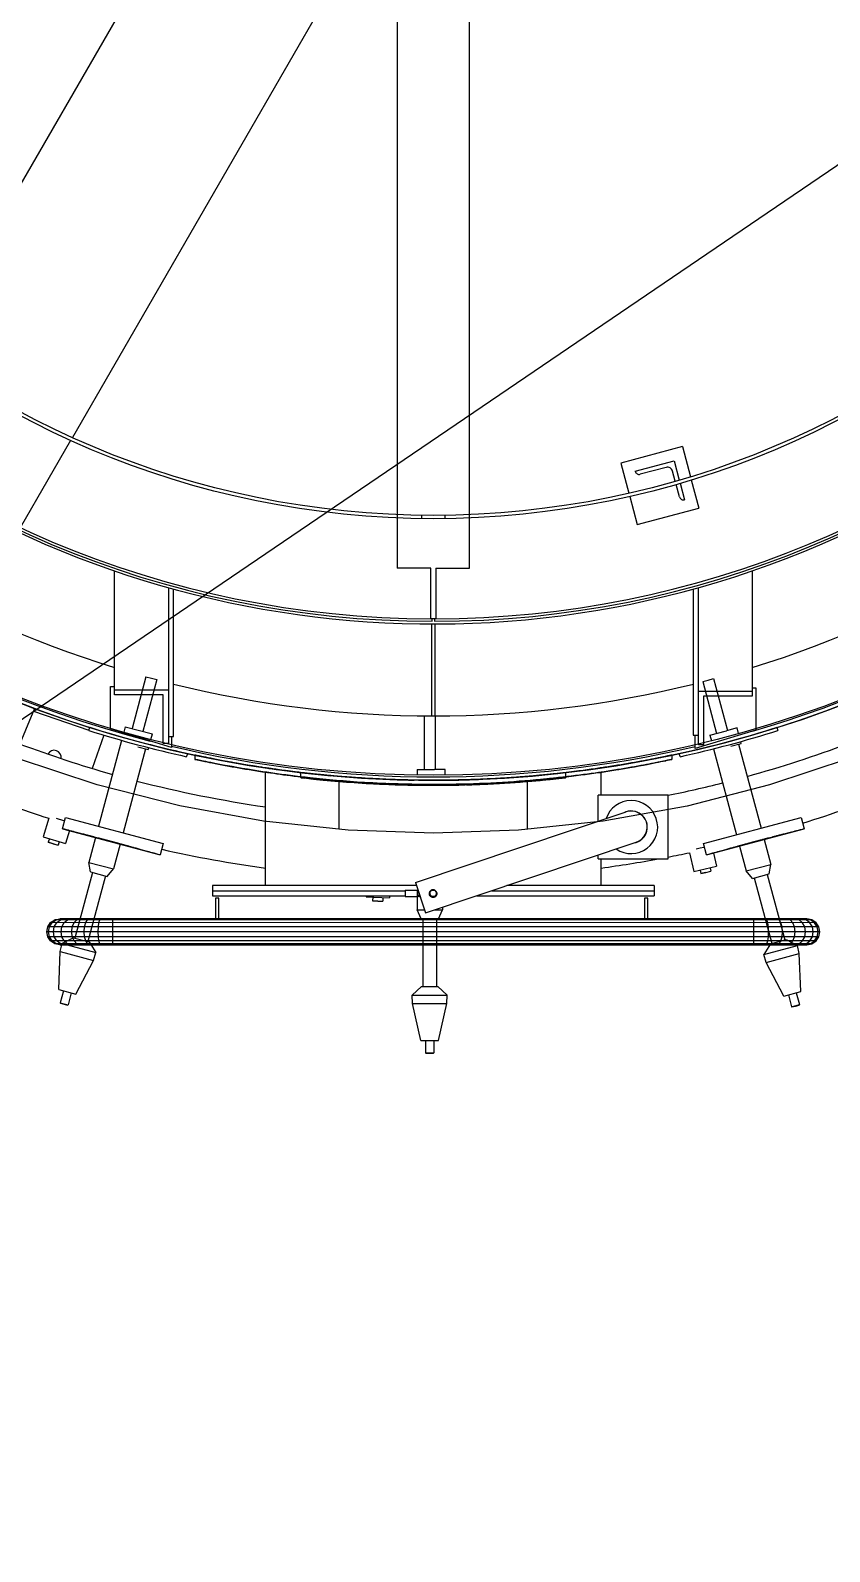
# Model space of a CAD drawing. Header units: metres. Extents: x 0 to 63075, y 0 to 44550.
# Drawn here: x 53977.7 to 54203.9, y 38477.8 to 38908.8 of the extents above; entities that cross this region are included whole.
import ezdxf

# ---------------------------------------------------------------- set-up
doc = ezdxf.new("R2010")
doc.units = ezdxf.units.M
doc.header["$LTSCALE"] = 75
for name, color, linetype in [('GSB', 7, 'Continuous'), ('ML6', 1, 'Continuous'), ('SDM', 7, 'Continuous'), ('SL1', 8, 'Continuous')]:
    doc.layers.add(name, color=color, linetype=linetype)
doc.styles.add('ROMANS', font='ROMANS.SHX')
doc.dimstyles.new('75___1-75', dxfattribs={"dimscale": 75, "dimtxt": 2.5, "dimasz": 2, "dimexe": 1.5, "dimexo": 1, "dimgap": 0.5, "dimtad": 1, "dimdec": 0, "dimzin": 12, "dimtxsty": 'ROMANS', "dimcen": 0, "dimclrd": 256, "dimclre": 256, "dimclrt": 3, "dimazin": 3, "dimtfac": 1, "dimtdec": 0, "dimtmove": 0, "dimatfit": 0, "dimfxl": 1, "dimlwd": -1, "dimlwe": -1, "dimarcsym": 0})

# ---------------------------------------------------------------- blocks, each defined once
blk = doc.blocks.new('A$C6bae614f')
at = {"layer": 'SL1'}
for p, q in [((374301.8, 34362.1), (374301.8, 32904.2)), ((374438.3, 32904.2), (374438.3, 34362.1)), ((373998.9, 34335.2), (373408.8, 33313.2)), ((374279.3, 34173.3), (373689.2, 33151.3)), ((373686, 33145.7), (373443, 32724.9)), ((374839.5, 33133.9), (374723.6, 33102.9)), ((374839.5, 33133.9), (374854.7, 33077)), ((374723.6, 33102.9), (374738.8, 33046)), ((374750.4, 33087.4), (374824, 33107.1)), ((374824, 33107.1), (374833.8, 33070.7)), ((374808.7, 33094.7), (374760.2, 33081.7)), ((374826.1, 33068.5), (374820.9, 33087.7)), ((374856.4, 33070.9), (374870.6, 33018)), ((374833.9, 33039.2), (374827.7, 33062.4)), ((374835.4, 33064.6), (374843.7, 33033.5)), ((374740.5, 33039.8), (374754.6, 32987)), ((374754.6, 32987), (374870.6, 33018)), ((374347.5, 33004.4), (374347.5, 32998)), ((374392.5, 32998), (374392.5, 33004.4)), ((373768.7, 32665.6), (373768.7, 32899.4)), ((374365.3, 32904.2), (374301.8, 32904.2)), ((374365.3, 32809), (374365.3, 32904.2)), ((374374.8, 32904.2), (374438.3, 32904.2)), ((374374.8, 32904.2), (374374.8, 32809)), ((374971.4, 32899.4), (374971.3, 32663.1)), ((373870.3, 32867.8), (373870.3, 32573.5)), ((373879.8, 32587), (373879.8, 32865.2)), ((374860.2, 32865.2), (374860.2, 32589.2)), ((374869.7, 32571), (374869.8, 32867.8)), ((374374.8, 32809), (374365.3, 32809)), ((374366.8, 32799.2), (374366.8, 32625.7)), ((374367.6, 32804.2), (374367.6, 32809)), ((374372.4, 32809), (374372.4, 32804.2)), ((374373.2, 32625.7), (374373.2, 32799.2)), ((373828.1, 32699.7), (373801.9, 32601.9)), ((373828.1, 32699.7), (373838.4, 32697)), ((373838.4, 32697), (373848.6, 32694.2)), ((373761.3, 32601.1), (373761.3, 32681.1)), ((373761.3, 32681.1), (373768.7, 32681.1)), ((373768.7, 32675.1), (373870.3, 32675.1)), ((373848.6, 32694.2), (373822.4, 32596.4)), ((374869.7, 32672.6), (374971.3, 32672.6)), ((374878, 32690.6), (374888.3, 32693.4)), ((374878, 32690.6), (374904.2, 32592.7)), ((374888.3, 32693.4), (374898.5, 32696.1)), ((374898.5, 32696.1), (374924.7, 32598.2)), ((374971.3, 32678.9), (374978.4, 32678.9)), ((374978.4, 32678.9), (374978.4, 32598.9)), ((373567.6, 32517.9), (373618.2, 32640)), ((373860.7, 32665.6), (373768.7, 32665.6)), ((373860.7, 32573.5), (373860.7, 32665.6)), ((374879.3, 32663.1), (374879.3, 32571)), ((374971.3, 32663.1), (374879.3, 32663.1)), ((373615.9, 32634.5), (373720.6, 32598.9)), ((374352.5, 32626.1), (374373.7, 32626.1)), ((374352.5, 32626.1), (374352.5, 32524.7)), ((374373.7, 32626.1), (374373.7, 32524.7)), ((373720.3, 32598.2), (373722, 32604.2)), ((373748.3, 32589.5), (373726.9, 32526.5)), ((373748.2, 32589.6), (373748.3, 32589.5)), ((373876.3, 32566.1), (373761.3, 32601.1)), ((373789.1, 32605.3), (373786.3, 32594.9)), ((373789.1, 32605.3), (373840.3, 32591.6)), ((373837.5, 32581), (373840.3, 32591.6)), ((373870.3, 32587), (373879.8, 32587)), ((373876.3, 32587), (373876.3, 32566.1)), ((374860.2, 32589.2), (374869.7, 32589.2)), ((374978.4, 32598.9), (374863.4, 32563.9)), ((374863.4, 32563.9), (374863.4, 32589.2)), ((374891.4, 32589.3), (374923.1, 32597.8)), ((374891.4, 32589.3), (374894.2, 32578.9)), ((374942.7, 32603), (374923.1, 32597.8)), ((374945.5, 32592.5), (374942.7, 32603)), ((374947.9, 32583.3), (374947.9, 32583.4)), ((375018, 32604.2), (375019.7, 32598.1)), ((373782.2, 32579.6), (373738.8, 32417.4)), ((373827.3, 32563.5), (373784.9, 32405.1)), ((373812.9, 32567.3), (373832.4, 32562.1)), ((373832.4, 32562.1), (373833.4, 32565.8)), ((373835.1, 32571.9), (373835.1, 32571.9)), ((373870.3, 32573.5), (373860.7, 32573.5)), ((373906.2, 32554.9), (373904.6, 32548.8)), ((374835.4, 32548.8), (374833.8, 32554.8)), ((374879.3, 32571), (374869.7, 32571)), ((374898.3, 32563.6), (374941.7, 32401.4)), ((374931, 32568.3), (374950.5, 32573.6)), ((374945.4, 32572.2), (374987.9, 32413.8)), ((374950.5, 32573.6), (374949.6, 32577.3)), ((373736.1, 32495.4), (373583.7, 32546.1)), ((373920, 32551.9), (373919.9, 32551.9)), ((373920, 32551.9), (373920, 32543.7)), ((374045, 32529), (374045, 32528.9)), ((374339.2, 32524.7), (374372, 32524.7)), ((374339.2, 32524.7), (374339.2, 32514)), ((374392.3, 32524.7), (374372, 32524.7)), ((374392.3, 32513.9), (374392.3, 32524.7)), ((374677, 32526.3), (374677, 32526.3)), ((374686.5, 32527.7), (374686.5, 32527.7)), ((374695, 32528.9), (374695, 32528.9)), ((374819.9, 32543.6), (374820, 32543.7)), ((374820, 32551.8), (374820, 32543.7)), ((375156.3, 32546.1), (375003.9, 32495.4)), ((373891.7, 32455.7), (373736.1, 32495.4)), ((374053.5, 32305.4), (374053.5, 32519.6)), ((374120, 32509.3), (374120, 32518.8)), ((374126.9, 32518), (374124.8, 32518.3)), ((374192.2, 32511.6), (374192.2, 32511.6)), ((374192.2, 32411.8), (374192.2, 32502.1)), ((374370.3, 32504.2), (374369.4, 32504.2)), ((374432.6, 32505.1), (374429.6, 32505.1)), ((374547.8, 32411.8), (374547.8, 32502.1)), ((374563.5, 32503.4), (374564.6, 32503.5)), ((374571, 32504.1), (374571.3, 32504.1)), ((374575.9, 32514.1), (374575.9, 32514.1)), ((374575.9, 32504.6), (374575.9, 32504.6)), ((374620, 32509.3), (374620, 32518.8)), ((374620, 32509.2), (374620, 32509.3)), ((374686.5, 32475.9), (374686.5, 32519.6)), ((375003.9, 32495.4), (374848.3, 32455.6)), ((374812.7, 32475.9), (374680.7, 32475.9)), ((374680.7, 32426.8), (374680.7, 32475.9)), ((374812.7, 32355.9), (374812.7, 32475.9)), ((374049.8, 32427.2), (373891.7, 32455.7)), ((374336.2, 32311.2), (374733.4, 32444.5)), ((374848.3, 32455.6), (374690.2, 32427.1)), ((373644.7, 32432.5), (373634.1, 32397.7)), ((373673.3, 32427.5), (373659.3, 32431.8)), ((373670.6, 32412.7), (373676.4, 32434.1)), ((373670.6, 32412.7), (373854.9, 32363.3)), ((373683.6, 32409.2), (373676.2, 32384.8)), ((373676.4, 32434.1), (373860.6, 32384.8)), ((374209.5, 32410), (374049.8, 32427.2)), ((374370, 32404.2), (374209.5, 32410)), ((374530.5, 32410), (374370, 32404.2)), ((374690.2, 32427.1), (374530.5, 32410)), ((374879.4, 32384.7), (375063.6, 32434.1)), ((374885.1, 32363.3), (375069.4, 32412.6)), ((375063.6, 32434.1), (375069.4, 32412.6)), ((373634.1, 32397.7), (373676.2, 32384.8)), ((373645.9, 32394.1), (373643.9, 32387.4)), ((373643.9, 32387.4), (373662.4, 32381.7)), ((373653.1, 32384.5), (373643.9, 32387.4)), ((373653.1, 32384.5), (373662.4, 32381.7)), ((373664.4, 32388.4), (373662.4, 32381.7)), ((373733, 32396), (373720.5, 32349.2)), ((373779.1, 32383.6), (373766.6, 32336.9)), ((373860.6, 32384.8), (373854.9, 32363.3)), ((374355.4, 32254), (374752.6, 32387.3)), ((374885.1, 32363.3), (374879.4, 32384.7)), ((374993.6, 32392.3), (375006.1, 32345.6)), ((374680.7, 32355.9), (374680.7, 32363.2)), ((374680.7, 32355.9), (374812.7, 32355.9)), ((374686.5, 32305.4), (374686.5, 32355.9)), ((374852.8, 32367.5), (374861, 32332)), ((374873.4, 32375.9), (374865.8, 32374.2)), ((374880, 32377.5), (374873.4, 32375.9)), ((374898.1, 32366.8), (374903.9, 32341.9)), ((374947.5, 32380), (374960, 32333.3)), ((373727, 32330.3), (373693.8, 32206.5)), ((373751.5, 32323.7), (373718.3, 32199.9)), ((373720.5, 32349.2), (373766.6, 32336.9)), ((373723.5, 32331.2), (373720.5, 32349.2)), ((373723.5, 32331.2), (373755, 32322.8)), ((373755, 32322.8), (373766.6, 32336.9)), ((374861, 32332), (374903.9, 32341.9)), ((374873, 32334.8), (374874.6, 32328)), ((374874.6, 32328), (374884, 32330.2)), ((374884, 32330.1), (374874.6, 32328)), ((374884, 32330.2), (374893.4, 32332.4)), ((374884, 32330.1), (374893.4, 32332.4)), ((374891.9, 32339.2), (374893.4, 32332.4)), ((374960, 32333.3), (375006.1, 32345.6)), ((374971.6, 32319.1), (374960, 32333.3)), ((374971.6, 32319.1), (375003.1, 32327.6)), ((374999.7, 32326.6), (375032.8, 32202.9)), ((375003.1, 32327.6), (375006.1, 32345.6)), ((374338.1, 32305.4), (373953.5, 32305.4)), ((373953.5, 32305.4), (373953.5, 32286.4)), ((373953.5, 32295.9), (374317.1, 32295.9)), ((374317.1, 32297.1), (374317.1, 32284.6)), ((374317.1, 32297.1), (374340.9, 32297.1)), ((374336.2, 32311.2), (374355.4, 32254)), ((374480.2, 32295.9), (374786.5, 32295.9)), ((374786.5, 32305.4), (374508.6, 32305.4)), ((374786.5, 32305.4), (374786.5, 32286.4)), ((374975.1, 32320.1), (375008.3, 32196.3)), ((373953.5, 32286.4), (374317.1, 32286.4)), ((373959.2, 32281.8), (373959.2, 32242.7)), ((373965.5, 32281.8), (373959.2, 32281.8)), ((373965.5, 32242.7), (373965.5, 32281.8)), ((374243.3, 32286.4), (374243.2, 32284.1)), ((374243.2, 32284.1), (374287.2, 32282.6)), ((374255.6, 32283.7), (374255.3, 32276.7)), ((374255.3, 32276.7), (374274.6, 32276)), ((374265, 32276.3), (374255.3, 32276.7)), ((374265, 32276.3), (374274.6, 32276)), ((374274.9, 32283), (374274.6, 32276)), ((374287.3, 32286.4), (374287.2, 32282.6)), ((374317.1, 32284.6), (374339.8, 32284.6)), ((374339.2, 32284.6), (374339.2, 32259.6)), ((374339.9, 32290.9), (374339.3, 32290.9)), ((374344.3, 32284.6), (374339.8, 32284.6)), ((374344.3, 32284.6), (374345.1, 32284.6)), ((374363.6, 32290.9), (374362.5, 32290.9)), ((374363.6, 32290.9), (374363.6, 32286.7)), ((374376.5, 32290.9), (374376.1, 32290.9)), ((374376.1, 32288.3), (374376.1, 32290.9)), ((374451.8, 32286.4), (374786.5, 32286.4)), ((374768.1, 32281.8), (374768.1, 32242.7)), ((374774.5, 32281.8), (374768.1, 32281.8)), ((374774.5, 32242.7), (374774.5, 32281.8)), ((373648.3, 32235.6), (373656.2, 32240.9)), ((373651.2, 32235.6), (373658.9, 32240.9)), ((373656.2, 32240.9), (373665.5, 32242.7)), ((375083.8, 32240.8), (373656.2, 32240.9)), ((373658.9, 32240.9), (373668, 32242.7)), ((373659.9, 32235.6), (373667, 32240.9)), ((375074.5, 32242.7), (373665.5, 32242.7)), ((373667, 32240.9), (373675.4, 32242.7)), ((373673.9, 32235.6), (373680, 32240.9)), ((373680, 32240.9), (373687.3, 32242.7)), ((373692.4, 32235.6), (373697.4, 32240.9)), ((373697.4, 32240.9), (373703.2, 32242.7)), ((373714.6, 32235.6), (373718.1, 32240.9)), ((373718.1, 32240.9), (373722.1, 32242.7)), ((373739.4, 32235.6), (373741.2, 32240.9)), ((373741.2, 32240.9), (373743.3, 32242.7)), ((373743.3, 32242.7), (373745.3, 32240.9)), ((373765.5, 32193.9), (373765.5, 32242.7)), ((374339.2, 32259.6), (374353.5, 32259.6)), ((374346.8, 32243), (374339.2, 32259.6)), ((374346.8, 32243), (374379.4, 32243)), ((374350.4, 32243), (374350.4, 32114.9)), ((374372.2, 32259.6), (374387, 32259.6)), ((374375.8, 32243), (374375.8, 32114.9)), ((374379.4, 32243), (374387, 32259.6)), ((374387, 32264.6), (374387, 32259.6)), ((374974.5, 32240.8), (374974.5, 32242.7)), ((374974.5, 32235.5), (374974.5, 32240.8)), ((374998.8, 32240.8), (374996.7, 32242.7)), ((375000.6, 32235.5), (374998.8, 32240.8)), ((375021.9, 32240.8), (375017.9, 32242.7)), ((375025.3, 32235.5), (375021.9, 32240.8)), ((375042.6, 32240.8), (375036.8, 32242.7)), ((375047.6, 32235.5), (375042.6, 32240.8)), ((375059.9, 32240.8), (375052.6, 32242.7)), ((375066.1, 32235.5), (375059.9, 32240.8)), ((375073, 32240.8), (375064.6, 32242.7)), ((375081.1, 32240.8), (375072, 32242.7)), ((375080.1, 32235.5), (375073, 32240.8)), ((375083.8, 32240.8), (375074.5, 32242.7)), ((375088.8, 32235.5), (375081.1, 32240.8)), ((375091.7, 32235.5), (375083.8, 32240.8)), ((373641.1, 32218.3), (373643, 32227.7)), ((373643, 32209), (373641.1, 32218.3)), ((375098.9, 32218.3), (373641.1, 32218.3)), ((373643, 32227.7), (373648.3, 32235.6)), ((375097, 32227.6), (373643, 32227.7)), ((373648.3, 32201.1), (373643, 32209)), ((375097, 32208.9), (373643, 32209)), ((373644.2, 32218.3), (373646.1, 32227.7)), ((373646.1, 32209), (373644.2, 32218.3)), ((373646.1, 32227.7), (373651.2, 32235.6)), ((373651.2, 32201.1), (373646.1, 32209)), ((375091.7, 32235.5), (373648.3, 32235.6)), ((373653.4, 32218.3), (373655.1, 32227.7)), ((373655.1, 32209), (373653.4, 32218.3)), ((373655.1, 32227.7), (373659.9, 32235.6)), ((373659.9, 32201.1), (373655.1, 32209)), ((373668.3, 32218.3), (373669.7, 32227.7)), ((373669.7, 32209), (373668.3, 32218.3)), ((373669.7, 32227.7), (373673.9, 32235.6)), ((373673.9, 32201.1), (373669.7, 32209)), ((373688, 32218.3), (373689.1, 32227.7)), ((373689.1, 32209), (373688, 32218.3)), ((373689.1, 32227.7), (373692.4, 32235.6)), ((373692.4, 32201.1), (373689.1, 32209)), ((373711.5, 32218.3), (373712.4, 32227.7)), ((373712.4, 32209), (373711.5, 32218.3)), ((373712.4, 32227.7), (373714.6, 32235.6)), ((373714.6, 32201.1), (373712.4, 32209)), ((373737.8, 32218.3), (373738.3, 32227.7)), ((373738.3, 32209), (373737.8, 32218.3)), ((373738.3, 32227.7), (373739.4, 32235.6)), ((373739.4, 32201.1), (373738.3, 32209)), ((374974.5, 32227.6), (374974.5, 32235.5)), ((374974.5, 32193.9), (374974.5, 32227.6)), ((375001.7, 32227.6), (375000.6, 32235.5)), ((375000.6, 32201), (375001.7, 32208.9)), ((375002.1, 32218.3), (375001.7, 32227.6)), ((375001.7, 32208.9), (375002.1, 32218.3)), ((375027.6, 32227.6), (375025.3, 32235.5)), ((375025.3, 32201), (375027.6, 32208.9)), ((375028.4, 32218.3), (375027.6, 32227.6)), ((375027.6, 32208.9), (375028.4, 32218.3)), ((375050.9, 32227.6), (375047.6, 32235.5)), ((375047.6, 32201), (375050.9, 32208.9)), ((375052, 32218.3), (375050.9, 32227.6)), ((375050.9, 32208.9), (375052, 32218.3)), ((375070.3, 32227.6), (375066.1, 32235.5)), ((375066.1, 32201), (375070.3, 32208.9)), ((375071.7, 32218.3), (375070.3, 32227.6)), ((375070.3, 32208.9), (375071.7, 32218.3)), ((375084.9, 32227.6), (375080.1, 32235.5)), ((375080.1, 32201), (375084.9, 32208.9)), ((375086.5, 32218.3), (375084.9, 32227.6)), ((375084.9, 32208.9), (375086.5, 32218.3)), ((375093.9, 32227.6), (375088.8, 32235.5)), ((375088.8, 32201), (375093.9, 32208.9)), ((375097, 32227.6), (375091.7, 32235.5)), ((375091.7, 32201), (375097, 32208.9)), ((375095.7, 32218.3), (375093.9, 32227.6)), ((375093.9, 32208.9), (375095.7, 32218.3)), ((375098.9, 32218.3), (375097, 32227.6)), ((375097, 32208.9), (375098.9, 32218.3)), ((373656.2, 32195.8), (373648.3, 32201.1)), ((375091.7, 32201), (373648.3, 32201.1)), ((373658.9, 32195.8), (373651.2, 32201.1)), ((373665.5, 32193.9), (373656.2, 32195.8)), ((375083.8, 32195.7), (373656.2, 32195.8)), ((373668, 32193.9), (373658.9, 32195.8)), ((373667, 32195.8), (373659.9, 32201.1)), ((373663.5, 32109.3), (373666.5, 32180.9)), ((373665.5, 32193.9), (375074.5, 32193.9)), ((373666.5, 32180.9), (373670.3, 32196.3)), ((373666.5, 32180.9), (373729.2, 32164.1)), ((373675.4, 32193.9), (373667, 32195.8)), ((373691.1, 32207.2), (373670.3, 32196.3)), ((373670.3, 32196.3), (373733.6, 32179.3)), ((373680, 32195.8), (373673.9, 32201.1)), ((373687.3, 32193.9), (373680, 32195.8)), ((373691.1, 32207.2), (373721.1, 32199.2)), ((373697.4, 32195.8), (373692.4, 32201.1)), ((373703.2, 32193.9), (373697.4, 32195.8)), ((373718.1, 32195.8), (373714.6, 32201.1)), ((373722.1, 32193.9), (373718.1, 32195.8)), ((373721.1, 32199.2), (373733.6, 32179.3)), ((373741.2, 32195.8), (373739.4, 32201.1)), ((373743.3, 32193.9), (373741.2, 32195.8)), ((375005.5, 32195.6), (374993, 32175.7)), ((374993, 32175.7), (375056.4, 32192.7)), ((374996.7, 32193.9), (374998.8, 32195.7)), ((374998.8, 32195.7), (375000.6, 32201)), ((375005.5, 32195.6), (375035.6, 32203.6)), ((375017.8, 32193.9), (375021.9, 32195.7)), ((375021.9, 32195.7), (375025.3, 32201)), ((375035.6, 32203.6), (375056.4, 32192.7)), ((375036.8, 32193.9), (375042.6, 32195.7)), ((375042.6, 32195.7), (375047.6, 32201)), ((375052.6, 32193.9), (375059.9, 32195.7)), ((375060.1, 32177.3), (375056.4, 32192.7)), ((375059.9, 32195.7), (375066.1, 32201)), ((375064.6, 32193.9), (375073, 32195.7)), ((375072, 32193.9), (375081.1, 32195.7)), ((375073, 32195.7), (375080.1, 32201)), ((375074.5, 32193.9), (375083.8, 32195.7)), ((375081.1, 32195.7), (375088.8, 32201)), ((375083.8, 32195.7), (375091.7, 32201)), ((373696, 32100.6), (373729.2, 32164.1)), ((373729.2, 32164.1), (373733.6, 32179.3)), ((374997.4, 32160.5), (374993, 32175.7)), ((374997.4, 32160.5), (375060.1, 32177.3)), ((375030.6, 32097), (374997.4, 32160.5)), ((375063.1, 32105.7), (375060.1, 32177.3)), ((373663.5, 32109.3), (373696, 32100.6)), ((373672.3, 32107), (373666.1, 32084.5)), ((373687.2, 32103), (373681.3, 32080.4)), ((374347.5, 32114.9), (374330.3, 32098.9)), ((374330.3, 32098.9), (374395.9, 32098.9)), ((374330.6, 32083.1), (374330.3, 32098.9)), ((374347.5, 32114.9), (374378.6, 32114.9)), ((374378.6, 32114.9), (374395.9, 32098.9)), ((374395.5, 32083.1), (374395.9, 32098.9)), ((375030.6, 32097), (375063.1, 32105.7)), ((375039.4, 32099.4), (375045.3, 32076.8)), ((375054.3, 32103.4), (375060.5, 32080.9)), ((373666.1, 32084.5), (373681.3, 32080.4)), ((373666.8, 32083.7), (373666.1, 32084.5)), ((373666.8, 32083.7), (373680.3, 32080.1)), ((373680.3, 32080.1), (373681.3, 32080.4)), ((374330.6, 32083.1), (374395.5, 32083.1)), ((374346.3, 32013.2), (374330.6, 32083.1)), ((374379.9, 32013.2), (374395.5, 32083.1)), ((375045.3, 32076.8), (375060.5, 32080.9)), ((375046.3, 32076.4), (375045.3, 32076.8)), ((375046.3, 32076.4), (375053.1, 32078.2)), ((375053.1, 32078.2), (375059.8, 32080)), ((375059.8, 32080), (375060.5, 32080.9)), ((374346.3, 32013.2), (374379.9, 32013.2)), ((374355.3, 32013.2), (374355.2, 31989.9)), ((374370.8, 32013.2), (374370.9, 31989.9)), ((374355.2, 31989.9), (374370.9, 31989.9)), ((374356.1, 31989.2), (374355.2, 31989.9)), ((374356.1, 31989.2), (374370, 31989.2)), ((374370, 31989.2), (374370.9, 31989.9))]:
    blk.add_line(p, q, dxfattribs=at)
for centre, radius in [((374370.1, 34654.2), 2150), ((374370.1, 34654.2), 2140.5), ((374370.1, 34654.2), 1656.3), ((374370.1, 34654.2), 1650), ((374369.8, 32290.9), 6.25)]:
    blk.add_circle(centre, radius, dxfattribs=at)
for centre, radius, start, end in [((374370.1, 34654.2), 1855, 159.76, 358.2327), ((374370.1, 34654.2), 1850, 180.0718, 269.9244), ((374370.1, 34654.2), 1845.2, 180.072, 269.9242), ((374370.1, 34654.2), 2150, 181.1828, 357.3322), ((374370.1, 34654.2), 2143.5, 181.1864, 255.5738), ((374370.1, 34654.2), 1845.2, 270.072, 358.2233), ((374370.1, 34654.2), 1850, 270.0718, 358.2279), ((374370.1, 34654.2), 2143.5, 286.3021, 345.1114), ((374370.1, 34654.2), 2028.5, 197.5242, 252.754), ((374370.1, 34654.2), 2028.5, 287.2423, 342.472), ((374758.1, 33089.5), 8, 194.9981, 284.9981), ((374811.3, 33085.1), 10, 14.9981, 104.9981), ((374841.7, 33041.2), 8, 194.9981, 284.9981), ((374370.1, 34654.2), 2028.5, 256.0134, 283.9828), ((374370.1, 34654.2), 2222.8, 285.4353, 295.7588), ((374370.1, 34654.2), 2156.3, 252.4629, 257.5334), ((374370.1, 34654.2), 2150, 252.4554, 257.5408), ((374370.1, 34654.2), 2150, 282.4554, 287.5408), ((374370.1, 34654.2), 2156.3, 282.4629, 287.5334), ((374370.1, 34654.2), 2222.8, 249.4626, 254.2043), ((373654.8, 32547.3), 13.5, 350.5801, 151.9161), ((374370.1, 34654.2), 2143.5, 256.6809, 283.3057), ((374370.1, 34654.2), 2337.1, 287.3367, 295.9664), ((374207.4, 33875.4), 1354.3, 257.7491, 258.1189), ((374340.9, 34458.7), 1952.3, 261.6479, 261.8075), ((374370.1, 34654.2), 2222.8, 255.4353, 261.8123), ((374365.7, 34610.3), 2105.9, 263.5733, 264.8459), ((374378.4, 34747.3), 2252.9, 264.8599, 265.2604), ((374362.5, 34564.6), 2069.5, 264.8441, 265.2808), ((374365.3, 34576.2), 2071.8, 266.225, 266.6726), ((374370.3, 34663.2), 2159, 267.8948, 269.0315), ((374369.2, 34659), 2154.8, 271.6746, 271.9955), ((374370.8, 34640.1), 2145.4, 271.6497, 272.7166), ((374374.7, 34607.4), 2112.4, 275.1275, 276.4682), ((374366.5, 34688.1), 2193.5, 275.477, 276.4421), ((374359, 34751.6), 2248, 276.1433, 276.6667), ((374370.1, 34654.2), 2222.8, 281.4821, 284.2043), ((374370.1, 34654.2), 2337.1, 248.1208, 251.9195), ((374743, 32415.9), 50, 235.6498, 161.4509), ((374743, 32415.9), 30.5, 279.9872, 117.1134), ((374743, 32415.9), 30.2, 288.5503, 108.5503), ((374370.1, 34654.2), 2337.1, 257.3367, 262.2151), ((374370.1, 34654.2), 2337.1, 277.7811, 280.453), ((374370.1, 34654.2), 2337.1, 280.9176, 281.9195), ((374369.5, 32290.5), 7.07, 86.4501, 108.4989)]:
    blk.add_arc(centre, radius, start, end, dxfattribs=at)
for centre, major_axis, ratio, start_param, end_param in [((374339.8, 32290.9), (0, 6.25), 0.086824, 0, 1.570796), ((374344.3, 32290.9), (0, -6.25), 0.704416, 3.870248, 4.712389), ((374369.8, 32297.1), (-6.25, 0), 0.302029, 0.676906, 0.864629), ((374369.8, 32297.1), (-6.25, 0), 0.302029, 2.276963, 2.334974), ((374339.8, 32290.9), (0, 6.25), 0.086824, 1.570796, 3.141593), ((374344.3, 32290.9), (0, -6.25), 0.704416, 4.712389, 6.283185)]:
    blk.add_ellipse(centre, major_axis=major_axis, ratio=ratio, start_param=start_param, end_param=end_param, dxfattribs=at)
for points, knots in [([(374820, 32543.7), (374820.6, 32543.9), (374808.8, 32541.2), (374785.8, 32536.6), (374774.2, 32534.4), (374759.9, 32531.7), (374743.4, 32528.8), (374726.9, 32525.9), (374708.1, 32522.8), (374688.3, 32519.8), (374653.5, 32514.6), (374610.4, 32509.1), (374563, 32504.9), (374536, 32502.4), (374507.5, 32500.4), (374478.5, 32498.9), (374449.6, 32497.5), (374420.2, 32496.6), (374391.6, 32496.3), (374384.5, 32496.2), (374377.4, 32496.2), (374370.3, 32496.2), (374327.4, 32496.2), (374282.8, 32497.5), (374239.9, 32500.1), (374204, 32502.3), (374169.3, 32505.4), (374137.5, 32508.8), (374112, 32511.6), (374088.4, 32514.6), (374067.3, 32517.6), (374062, 32518.3), (374056.9, 32519.1), (374051.9, 32519.8), (374021.7, 32524.3), (373994.7, 32529.1), (373973.5, 32533), (373955.8, 32536.3), (373942.2, 32539.1), (373933.2, 32540.9), (373926, 32542.4), (373921.9, 32543.3), (373920.4, 32543.6), (373920.1, 32543.7), (373919.9, 32543.7), (373919.9, 32543.7), (373919.8, 32543.8), (373922.6, 32543.1), (373928.5, 32541.9)], [0, 0, 0, 0, 170.05271, 170.05271, 170.05271, 255.079064, 255.079064, 255.079064, 340.105419, 340.105419, 340.105419, 488.891654, 488.891654, 488.891654, 573.912359, 573.912359, 573.912359, 658.933065, 658.933065, 658.933065, 680.188241, 680.188241, 680.188241, 807.719299, 807.719299, 807.719299, 913.995181, 913.995181, 913.995181, 999.015887, 999.015887, 999.015887, 1020.271063, 1020.271063, 1020.271063, 1147.810595, 1147.810595, 1147.810595, 1254.093539, 1254.093539, 1254.093539, 1339.119894, 1339.119894, 1339.119894, 1360.376482, 1360.376482, 1360.376482, 1446.186735, 1446.186735, 1446.186735, 1446.186735]), ([(373928.6, 32541.9), (373924.2, 32542.8), (373921.5, 32543.4), (373920.4, 32543.6), (373920.1, 32543.7), (373919.9, 32543.7), (373919.9, 32543.7), (373919.8, 32543.8), (373926.1, 32542.4), (373939.1, 32539.7), (373949.9, 32537.5), (373965.4, 32534.4), (373984.6, 32530.9), (374000, 32528.1), (374017.8, 32525.1), (374036.9, 32522.1), (374041.7, 32521.4), (374046.5, 32520.6), (374051.5, 32519.9), (374081.6, 32515.4), (374117.4, 32510.7), (374156.9, 32506.7), (374189.8, 32503.5), (374225.3, 32500.8), (374261.5, 32499), (374290.4, 32497.5), (374319.8, 32496.6), (374348.4, 32496.3), (374355.5, 32496.2), (374362.6, 32496.2), (374369.8, 32496.2), (374412.6, 32496.2), (374457.2, 32497.5), (374500.2, 32500.1), (374536, 32502.3), (374570.7, 32505.3), (374602.5, 32508.8), (374628, 32511.5), (374651.6, 32514.6), (374672.7, 32517.6), (374678, 32518.3), (374683.1, 32519), (374688.1, 32519.8), (374718.3, 32524.3), (374745.3, 32529), (374766.5, 32533), (374784.2, 32536.3), (374797.8, 32539.1), (374806.8, 32540.9), (374814, 32542.4), (374818.1, 32543.3), (374819.5, 32543.6), (374819.8, 32543.6), (374820, 32543.7), (374820, 32543.7)], [-1446.185661, -1446.185661, -1446.185661, -1446.185661, -1381.633071, -1381.633071, -1381.633071, -1360.376482, -1360.376482, -1360.376482, -1232.83695, -1232.83695, -1232.83695, -1126.554007, -1126.554007, -1126.554007, -1041.527652, -1041.527652, -1041.527652, -1020.271063, -1020.271063, -1020.271063, -892.740005, -892.740005, -892.740005, -786.464123, -786.464123, -786.464123, -701.443418, -701.443418, -701.443418, -680.188241, -680.188241, -680.188241, -552.657183, -552.657183, -552.657183, -446.381301, -446.381301, -446.381301, -361.360595, -361.360595, -361.360595, -340.105419, -340.105419, -340.105419, -212.565887, -212.565887, -212.565887, -106.282943, -106.282943, -106.282943, -21.256589, -21.256589, -21.256589, 0, 0, 0, 0]), ([(374820, 32551.8), (374820.6, 32552.1), (374808.8, 32549.3), (374785.8, 32544.8), (374774.2, 32542.5), (374759.9, 32539.8), (374743.4, 32536.9), (374726.9, 32534), (374708.1, 32530.9), (374688.3, 32527.9), (374653.5, 32522.7), (374610.4, 32517.2), (374563, 32512.9), (374536, 32510.4), (374507.5, 32508.4), (374478.5, 32507), (374449.6, 32505.5), (374420.2, 32504.6), (374391.6, 32504.3), (374384.5, 32504.2), (374377.4, 32504.2), (374370.3, 32504.2), (374327.4, 32504.2), (374282.8, 32505.5), (374239.9, 32508.2), (374204, 32510.3), (374169.3, 32513.4), (374137.5, 32516.9), (374112, 32519.6), (374088.4, 32522.7), (374067.3, 32525.7), (374062, 32526.4), (374056.9, 32527.2), (374051.9, 32527.9), (374021.7, 32532.4), (373994.7, 32537.2), (373973.5, 32541.2), (373955.8, 32544.5), (373942.2, 32547.3), (373933.2, 32549.1), (373926, 32550.6), (373921.9, 32551.5), (373920.4, 32551.8), (373920.1, 32551.9), (373919.9, 32551.9), (373919.9, 32551.9), (373919.9, 32551.9), (373919.9, 32551.9), (373919.9, 32551.9)], [-2720.818551, -2720.818551, -2720.818551, -2720.818551, -2550.761656, -2550.761656, -2550.761656, -2465.733209, -2465.733209, -2465.733209, -2380.704761, -2380.704761, -2380.704761, -2231.915015, -2231.915015, -2231.915015, -2146.892303, -2146.892303, -2146.892303, -2061.869592, -2061.869592, -2061.869592, -2040.613914, -2040.613914, -2040.613914, -1913.079846, -1913.079846, -1913.079846, -1806.801456, -1806.801456, -1806.801456, -1721.778744, -1721.778744, -1721.778744, -1700.523066, -1700.523066, -1700.523066, -1572.980395, -1572.980395, -1572.980395, -1466.694835, -1466.694835, -1466.694835, -1381.666388, -1381.666388, -1381.666388, -1360.409276, -1360.409276, -1360.409276, -1360.15998, -1360.15998, -1360.15998, -1360.15998]), ([(374045, 32528.9), (374017.6, 32533.1), (373993.1, 32537.5), (373973.5, 32541.2), (373955.8, 32544.5), (373942.2, 32547.3), (373933.2, 32549.1), (373931.5, 32549.5), (373930, 32549.8), (373928.6, 32550.1)], [1030.091303, 1030.091303, 1030.091303, 1030.091303, 1147.838157, 1147.838157, 1147.838157, 1254.123716, 1254.123716, 1254.123716, 1274.153135, 1274.153135, 1274.153135, 1274.153135]), ([(374044.9, 32529), (374044.6, 32529.1), (374053.1, 32527.7), (374069.7, 32525.3), (374072.3, 32525), (374075, 32524.6), (374078, 32524.2)], [-981.02147, -981.02147, -981.02147, -981.02147, -858.376043, -858.376043, -858.376043, -839.504579, -839.504579, -839.504579, -839.504579]), ([(374695, 32528.9), (374695.4, 32529), (374686.9, 32527.6), (374670.3, 32525.3), (374662, 32524.1), (374651.6, 32522.7), (374639.7, 32521.2), (374627.8, 32519.7), (374614.2, 32518.1), (374599.8, 32516.5), (374578.3, 32514.2), (374552.3, 32511.8), (374523.8, 32509.7), (374504.8, 32508.4), (374484.6, 32507.2), (374463.9, 32506.3), (374443.2, 32505.4), (374422, 32504.8), (374401.1, 32504.5), (374390.6, 32504.3), (374380.2, 32504.2), (374370, 32504.2), (374329, 32504.1), (374285.6, 32505.5), (374245.5, 32507.8), (374225.5, 32509), (374206.3, 32510.4), (374188.6, 32511.9), (374170.9, 32513.4), (374154.6, 32515), (374140.2, 32516.6), (374118.5, 32518.9), (374099, 32521.3), (374083.6, 32523.4), (374073.4, 32524.8), (374065.1, 32526), (374058.8, 32526.9), (374052.6, 32527.8), (374048.5, 32528.4), (374046.5, 32528.7), (374045.5, 32528.9), (374045, 32529), (374044.9, 32529)], [0, 0, 0, 0, 122.62641, 122.62641, 122.62641, 183.939614, 183.939614, 183.939614, 245.252819, 245.252819, 245.252819, 337.220972, 337.220972, 337.220972, 398.533073, 398.533073, 398.533073, 459.845175, 459.845175, 459.845175, 490.501226, 490.501226, 490.501226, 613.12543, 613.12543, 613.12543, 674.437532, 674.437532, 674.437532, 735.749633, 735.749633, 735.749633, 827.71944, 827.71944, 827.71944, 889.032645, 889.032645, 889.032645, 950.34585, 950.34585, 950.34585, 980.983435, 980.983435, 980.983435, 980.983435]), ([(374276.4, 32506.3), (374267.1, 32506.7), (374257.8, 32507.1), (374248.8, 32507.7), (374229.3, 32508.8), (374210.6, 32510.1), (374193.3, 32511.5), (374176.1, 32512.9), (374160.2, 32514.5), (374146.2, 32515.9), (374125, 32518.1), (374106.1, 32520.5), (374091.1, 32522.4), (374081.2, 32523.7), (374073, 32524.9), (374067, 32525.7), (374062.7, 32526.3), (374059.5, 32526.8), (374057.3, 32527.1)], [1524.618638, 1524.618638, 1524.618638, 1524.618638, 1552.301912, 1552.301912, 1552.301912, 1612.005387, 1612.005387, 1612.005387, 1671.708861, 1671.708861, 1671.708861, 1761.26552, 1761.26552, 1761.26552, 1820.969959, 1820.969959, 1820.969959, 1862.663167, 1862.663167, 1862.663167, 1862.663167]), ([(374677.1, 32526.3), (374680.9, 32526.8), (374683.6, 32527.2), (374685.1, 32527.4), (374685.9, 32527.6), (374686.3, 32527.6), (374686.5, 32527.7)], [880.195793, 880.195793, 880.195793, 880.195793, 925.411089, 925.411089, 925.411089, 949.905347, 949.905347, 949.905347, 949.905347]), ([(374686.5, 32519.6), (374717.3, 32524.1), (374744.9, 32529), (374766.5, 32533), (374784.2, 32536.3), (374797.8, 32539.1), (374806.8, 32540.9), (374807.7, 32541.1), (374808.5, 32541.3), (374809.3, 32541.4)], [2378.389264, 2378.389264, 2378.389264, 2378.389264, 2508.187078, 2508.187078, 2508.187078, 2614.470021, 2614.470021, 2614.470021, 2625.021203, 2625.021203, 2625.021203, 2625.021203]), ([(374809.4, 32541.4), (374803.7, 32540.3), (374795.8, 32538.6), (374785.8, 32536.6), (374774.2, 32534.4), (374759.9, 32531.7), (374743.4, 32528.8), (374726.9, 32525.9), (374708.1, 32522.8), (374688.3, 32519.8), (374687.7, 32519.7), (374687.1, 32519.6), (374686.5, 32519.5)], [-2625.012375, -2625.012375, -2625.012375, -2625.012375, -2550.700255, -2550.700255, -2550.700255, -2465.6739, -2465.6739, -2465.6739, -2380.647546, -2380.647546, -2380.647546, -2378.126715, -2378.126715, -2378.126715, -2378.126715]), ([(374695, 32528.9), (374722.4, 32533.1), (374746.9, 32537.5), (374766.5, 32541.1), (374784.2, 32544.4), (374797.8, 32547.2), (374806.8, 32549.1), (374807.7, 32549.3), (374808.6, 32549.4), (374809.4, 32549.6)], [-330.317973, -330.317973, -330.317973, -330.317973, -212.571119, -212.571119, -212.571119, -106.285559, -106.285559, -106.285559, -95.275261, -95.275261, -95.275261, -95.275261]), ([(374110, 32520), (374119.4, 32518.9), (374129.6, 32517.7), (374140.2, 32516.6), (374148.2, 32515.7), (374156.8, 32514.8), (374165.9, 32514)], [-780.957623, -780.957623, -780.957623, -780.957623, -735.749633, -735.749633, -735.749633, -701.637476, -701.637476, -701.637476, -701.637476]), ([(374127.5, 32508.4), (374124.5, 32508.8), (374122.3, 32509), (374121.1, 32509.1), (374120.4, 32509.2), (374120, 32509.3), (374119.9, 32509.3), (374119.7, 32509.3), (374126.2, 32508.5), (374139, 32507.1), (374145.4, 32506.4), (374153.3, 32505.6), (374162.5, 32504.7), (374171.7, 32503.8), (374182.1, 32502.9), (374193.2, 32502), (374209.8, 32500.6), (374229.8, 32499.2), (374251.7, 32498), (374266.4, 32497.2), (374281.9, 32496.5), (374297.8, 32495.9), (374313.7, 32495.4), (374330, 32495.1), (374346.1, 32494.9), (374354.2, 32494.8), (374362.1, 32494.7), (374370, 32494.7), (374401.5, 32494.7), (374434.9, 32495.5), (374465.7, 32496.9), (374481.1, 32497.5), (374495.9, 32498.4), (374509.5, 32499.2), (374523.2, 32500.1), (374535.7, 32501.1), (374546.8, 32502), (374563.5, 32503.3), (374578.5, 32504.8), (374590.3, 32506), (374598.1, 32506.8), (374604.6, 32507.5), (374609.4, 32508), (374614.2, 32508.6), (374617.3, 32508.9), (374618.9, 32509.1), (374619.6, 32509.2), (374620, 32509.3), (374620, 32509.3)], [694.36998, 694.36998, 694.36998, 694.36998, 730.533917, 730.533917, 730.533917, 754.099601, 754.099601, 754.099601, 848.362341, 848.362341, 848.362341, 895.49371, 895.49371, 895.49371, 942.62508, 942.62508, 942.62508, 1013.321701, 1013.321701, 1013.321701, 1060.452781, 1060.452781, 1060.452781, 1107.583862, 1107.583862, 1107.583862, 1131.149402, 1131.149402, 1131.149402, 1225.411563, 1225.411563, 1225.411563, 1272.542644, 1272.542644, 1272.542644, 1319.673724, 1319.673724, 1319.673724, 1390.370779, 1390.370779, 1390.370779, 1437.502148, 1437.502148, 1437.502148, 1484.633518, 1484.633518, 1484.633518, 1508.199203, 1508.199203, 1508.199203, 1508.199203]), ([(374620, 32509.3), (374620.3, 32509.3), (374613.8, 32508.5), (374601, 32507.1), (374594.6, 32506.4), (374586.7, 32505.6), (374577.5, 32504.7), (374568.3, 32503.8), (374557.9, 32502.9), (374546.8, 32502), (374530.2, 32500.6), (374510.2, 32499.2), (374488.3, 32498), (374473.6, 32497.2), (374458.1, 32496.5), (374442.2, 32495.9), (374426.3, 32495.4), (374410, 32495), (374393.9, 32494.9), (374385.8, 32494.8), (374377.9, 32494.7), (374370, 32494.7), (374338.5, 32494.7), (374305.1, 32495.5), (374274.3, 32496.9), (374258.9, 32497.5), (374244.1, 32498.4), (374230.5, 32499.3), (374216.8, 32500.1), (374204.3, 32501.1), (374193.2, 32502), (374176.5, 32503.4), (374161.5, 32504.8), (374149.7, 32506), (374141.9, 32506.8), (374135.4, 32507.5), (374130.6, 32508.1), (374125.8, 32508.6), (374122.7, 32509), (374121.1, 32509.1), (374120.4, 32509.2), (374120, 32509.3), (374119.9, 32509.3), (374119.8, 32509.3), (374122.3, 32509), (374127.5, 32508.4)], [-1508.199203, -1508.199203, -1508.199203, -1508.199203, -1413.936463, -1413.936463, -1413.936463, -1366.805094, -1366.805094, -1366.805094, -1319.673724, -1319.673724, -1319.673724, -1248.977103, -1248.977103, -1248.977103, -1201.846023, -1201.846023, -1201.846023, -1154.714942, -1154.714942, -1154.714942, -1131.149402, -1131.149402, -1131.149402, -1036.887241, -1036.887241, -1036.887241, -989.75616, -989.75616, -989.75616, -942.62508, -942.62508, -942.62508, -871.928025, -871.928025, -871.928025, -824.796656, -824.796656, -824.796656, -777.665286, -777.665286, -777.665286, -754.099601, -754.099601, -754.099601, -694.359003, -694.359003, -694.359003, -694.359003]), ([(374610.3, 32517.7), (374607.7, 32517.4), (374604.6, 32517.1), (374601, 32516.7), (374594.6, 32516), (374586.7, 32515.2), (374577.5, 32514.3), (374568.3, 32513.4), (374557.9, 32512.4), (374546.8, 32511.5), (374530.2, 32510.1), (374510.2, 32508.7), (374488.3, 32507.5), (374473.6, 32506.7), (374458.1, 32506), (374442.2, 32505.4), (374426.3, 32504.9), (374410, 32504.5), (374393.9, 32504.4), (374385.8, 32504.3), (374377.9, 32504.2), (374370, 32504.2), (374338.5, 32504.2), (374305.1, 32505), (374274.3, 32506.4), (374258.9, 32507.1), (374244.1, 32507.9), (374230.5, 32508.8), (374216.8, 32509.7), (374204.3, 32510.6), (374193.2, 32511.5), (374185.6, 32512.2), (374178.3, 32512.8), (374171.5, 32513.4)], [67.72119, 67.72119, 67.72119, 67.72119, 94.263554, 94.263554, 94.263554, 141.395331, 141.395331, 141.395331, 188.527107, 188.527107, 188.527107, 259.224331, 259.224331, 259.224331, 306.355814, 306.355814, 306.355814, 353.487296, 353.487296, 353.487296, 377.053038, 377.053038, 377.053038, 471.316003, 471.316003, 471.316003, 518.447485, 518.447485, 518.447485, 565.578968, 565.578968, 565.578968, 597.896797, 597.896797, 597.896797, 597.896797]), ([(374467.3, 32506.4), (374445.3, 32505.4), (374422.6, 32504.8), (374400.3, 32504.5), (374390.1, 32504.3), (374380, 32504.2), (374370, 32504.2), (374369.9, 32504.2), (374369.8, 32504.2), (374369.7, 32504.2)], [1337.541823, 1337.541823, 1337.541823, 1337.541823, 1403.043226, 1403.043226, 1403.043226, 1432.894963, 1432.894963, 1432.894963, 1433.142531, 1433.142531, 1433.142531, 1433.142531]), ([(374443.4, 32496), (374453.1, 32496.3), (374462.8, 32496.7), (374472, 32497.1), (374482.4, 32497.6), (374492.4, 32498.2), (374501.5, 32498.7), (374510.7, 32499.3), (374519.2, 32499.9), (374526.6, 32500.4), (374537.9, 32501.2), (374548, 32502.1), (374555.9, 32502.8), (374561.2, 32503.2), (374565.5, 32503.6), (374568.8, 32503.9), (374572, 32504.2), (374574.1, 32504.4), (374575.1, 32504.5), (374575.7, 32504.5), (374575.9, 32504.6), (374575.9, 32504.6)], [-218.720089, -218.720089, -218.720089, -218.720089, -190.321499, -190.321499, -190.321499, -158.587703, -158.587703, -158.587703, -126.853907, -126.853907, -126.853907, -79.283692, -79.283692, -79.283692, -47.570215, -47.570215, -47.570215, -15.856738, -15.856738, -15.856738, 0, 0, 0, 0]), ([(374630, 32511.9), (374620.6, 32510.8), (374610.4, 32509.6), (374599.8, 32508.5), (374591.8, 32507.6), (374583.2, 32506.8), (374574.1, 32505.9)], [-1761.932306, -1761.932306, -1761.932306, -1761.932306, -1716.730944, -1716.730944, -1716.730944, -1682.590383, -1682.590383, -1682.590383, -1682.590383]), ([(374367.2, 32297.2), (374366, 32296.8), (374364.8, 32295.9), (374363.9, 32294.8), (374363.6, 32294.4), (374363.4, 32294), (374363.2, 32293.7), (374362.6, 32292.5), (374362.3, 32291), (374362.5, 32289.6), (374362.6, 32289.2), (374362.7, 32288.7), (374362.8, 32288.3), (374363.2, 32287), (374364.1, 32285.8), (374365.2, 32285), (374365.6, 32284.7), (374366, 32284.5), (374366.3, 32284.3), (374367.5, 32283.6), (374369, 32283.4), (374370.4, 32283.6), (374370.8, 32283.7), (374371.3, 32283.8), (374371.7, 32283.9), (374373, 32284.3), (374374.2, 32285.2), (374375, 32286.3), (374375.3, 32286.6), (374375.5, 32287), (374375.7, 32287.4), (374376.4, 32288.6), (374376.6, 32290.1), (374376.4, 32291.4), (374376.4, 32291.9), (374376.2, 32292.3), (374376.1, 32292.8), (374375.7, 32294), (374374.8, 32295.2), (374373.7, 32296.1), (374373.4, 32296.4), (374373, 32296.6), (374372.6, 32296.8), (374371.4, 32297.4), (374369.9, 32297.7), (374368.6, 32297.5), (374368.1, 32297.4), (374367.7, 32297.3), (374367.2, 32297.2)], [-42.355672, -42.355672, -42.355672, -42.355672, -38.384623, -38.384623, -38.384623, -37.06094, -37.06094, -37.06094, -33.0903, -33.0903, -33.0903, -31.766754, -31.766754, -31.766754, -27.796114, -27.796114, -27.796114, -26.472567, -26.472567, -26.472567, -22.501519, -22.501519, -22.501519, -21.177836, -21.177836, -21.177836, -17.206787, -17.206787, -17.206787, -15.883104, -15.883104, -15.883104, -11.912465, -11.912465, -11.912465, -10.588918, -10.588918, -10.588918, -6.618278, -6.618278, -6.618278, -5.294732, -5.294732, -5.294732, -1.323683, -1.323683, -1.323683, 0, 0, 0, 0]), ([(374367.2, 32297.2), (374368.5, 32297.6), (374370, 32297.6), (374371.3, 32297.3), (374371.8, 32297.2), (374372.2, 32297), (374372.6, 32296.8), (374373.8, 32296.2), (374374.9, 32295.2), (374375.6, 32294), (374375.8, 32293.6), (374376, 32293.2), (374376.1, 32292.8), (374376.6, 32291.5), (374376.6, 32290), (374376.2, 32288.7), (374376.1, 32288.2), (374375.9, 32287.8), (374375.7, 32287.4), (374375.2, 32286.2), (374374.1, 32285.1), (374372.9, 32284.4), (374372.5, 32284.2), (374372.1, 32284), (374371.7, 32283.9), (374370.4, 32283.4), (374368.9, 32283.4), (374367.6, 32283.8), (374367.2, 32283.9), (374366.7, 32284.1), (374366.3, 32284.3), (374365.1, 32284.8), (374364.1, 32285.9), (374363.4, 32287.1), (374363.2, 32287.5), (374363, 32287.9), (374362.8, 32288.3), (374362.4, 32289.6), (374362.4, 32291.1), (374362.7, 32292.4), (374362.8, 32292.8), (374363, 32293.3), (374363.2, 32293.7), (374363.8, 32294.9), (374364.8, 32295.9), (374366, 32296.6), (374366.4, 32296.8), (374366.8, 32297), (374367.2, 32297.2)], [0, 0, 0, 0, 3.971049, 3.971049, 3.971049, 5.294732, 5.294732, 5.294732, 9.265371, 9.265371, 9.265371, 10.588918, 10.588918, 10.588918, 14.559558, 14.559558, 14.559558, 15.883104, 15.883104, 15.883104, 19.854153, 19.854153, 19.854153, 21.177836, 21.177836, 21.177836, 25.148885, 25.148885, 25.148885, 26.472567, 26.472567, 26.472567, 30.443207, 30.443207, 30.443207, 31.766754, 31.766754, 31.766754, 35.737394, 35.737394, 35.737394, 37.06094, 37.06094, 37.06094, 41.031989, 41.031989, 41.031989, 42.355672, 42.355672, 42.355672, 42.355672]), ([(374364.9, 32295.8), (374364.5, 32295.5), (374364.2, 32295.2), (374363.9, 32294.8), (374363.6, 32294.4), (374363.4, 32294), (374363.2, 32293.7)], [2.614808, 2.614808, 2.614808, 2.614808, 3.977918, 3.977918, 3.977918, 5.300689, 5.300689, 5.300689, 5.300689]), ([(374374.7, 32295.1), (374374.4, 32295.5), (374374.1, 32295.8), (374373.7, 32296.1), (374373.4, 32296.4), (374373, 32296.6), (374372.6, 32296.8)], [34.469326, 34.469326, 34.469326, 34.469326, 35.7971, 35.7971, 35.7971, 37.121082, 37.121082, 37.121082, 37.121082]), ([(374362.5, 32291), (374362.5, 32290.6), (374362.5, 32290.1), (374362.5, 32289.6), (374362.6, 32289.2), (374362.7, 32288.7), (374362.8, 32288.3)], [7.956668, 7.956668, 7.956668, 7.956668, 9.280976, 9.280976, 9.280976, 10.604355, 10.604355, 10.604355, 10.604355]), ([(374364.2, 32285.9), (374364.5, 32285.6), (374364.8, 32285.3), (374365.2, 32285), (374365.6, 32284.7), (374366, 32284.5), (374366.3, 32284.3)], [13.255983, 13.255983, 13.255983, 13.255983, 14.583757, 14.583757, 14.583757, 15.907739, 15.907739, 15.907739, 15.907739]), ([(374369, 32283.5), (374369.4, 32283.5), (374369.9, 32283.5), (374370.4, 32283.6), (374370.8, 32283.7), (374371.3, 32283.8), (374371.7, 32283.9)], [18.562265, 18.562265, 18.562265, 18.562265, 19.88737, 19.88737, 19.88737, 21.211575, 21.211575, 21.211575, 21.211575]), ([(374374.1, 32285.3), (374374.4, 32285.6), (374374.7, 32285.9), (374375, 32286.3), (374375.3, 32286.6), (374375.5, 32287), (374375.7, 32287.4)], [23.86288, 23.86288, 23.86288, 23.86288, 25.191261, 25.191261, 25.191261, 26.514032, 26.514032, 26.514032, 26.514032]), ([(374376.5, 32290), (374376.5, 32290.5), (374376.5, 32291), (374376.4, 32291.4), (374376.4, 32291.9), (374376.2, 32292.3), (374376.1, 32292.8)], [29.170011, 29.170011, 29.170011, 29.170011, 30.494319, 30.494319, 30.494319, 31.817698, 31.817698, 31.817698, 31.817698])]:
    blk.add_open_spline(points, degree=3, knots=knots, dxfattribs=at)
for points in [[(374686.6, 32527.7), (374686.8, 32527.7), (374684.2, 32527.3), (374678.9, 32526.5)], [(374695, 32528.9), (374695.3, 32529), (374692.4, 32528.5), (374686.5, 32527.7)], [(374686.6, 32527.7), (374686.6, 32527.7), (374686.6, 32527.7), (374686.6, 32527.7)], [(374820, 32551.8), (374820.3, 32552), (374816.8, 32551.2), (374809.5, 32549.6)], [(374820, 32543.7), (374820, 32543.7), (374820, 32543.7), (374820, 32543.7)], [(374358.2, 32496.2), (374334.3, 32496.3), (374309.8, 32496.9), (374285.8, 32497.9)], [(374381.8, 32504.2), (374405.9, 32504.3), (374430.7, 32504.9), (374454.9, 32505.9)], [(374575.9, 32504.6), (374576.1, 32504.6), (374572.2, 32504.2), (374564.6, 32503.5)], [(374620, 32509.3), (374620, 32509.3), (374620, 32509.3), (374620, 32509.3)]]:
    blk.add_open_spline(points, degree=3, dxfattribs=at)
for points, weights in [([(373854.9, 32363.3), (373806.8, 32376.6), (373781.5, 32383.5), (373762.9, 32388.5), (373744.3, 32393.5), (373718.9, 32400.2), (373670.6, 32412.7)], [0.0216088228842, 0.0382600486884, 0.0549112744926, 0.0715625002968, 0.0549112744926, 0.0382600486884, 0.0216088228842]), ([(375069.4, 32412.6), (375021.1, 32400.2), (374995.7, 32393.5), (374977.1, 32388.5), (374958.5, 32383.5), (374933.1, 32376.6), (374885.1, 32363.3)], [0.0216088236726, 0.0382600500841, 0.0549112764957, 0.0715625029073, 0.0549112764958, 0.0382600500842, 0.0216088236726])]:
    blk.add_rational_spline(points, weights, degree=3, knots=[0, 0, 0, 0, 0.5, 0.5, 0.5, 1, 1, 1, 1], dxfattribs=at)
blk = doc.blocks.new('zw$15D4')
at = {"layer": 'ML6', "xscale": 0.2502808837766805, "yscale": 0.2502808837766805, "zscale": 0.2502808837766805}
blk.add_blockref('A$C6bae614f', (-85544.74, -3177.34), dxfattribs=at)

msp = doc.modelspace()

# ---------------------------------------------------------------- block references
at = {"layer": 'GSB', "xscale": 0.6000000000000068, "yscale": 0.6000000000000068, "zscale": 0.6000000000000068}
msp.add_blockref('zw$15D4', (49200, 35721.63), dxfattribs=at)

# ---------------------------------------------------------------- leaders
at = {"layer": 'SDM'}
msp.add_leader([(52766.71, 37891.88), (59453.13, 42438.72), (62243.43, 42438.72)], dimstyle='75___1-75', override={"dimtad": 0}, dxfattribs=at)

doc.saveas('drawing.dxf')
